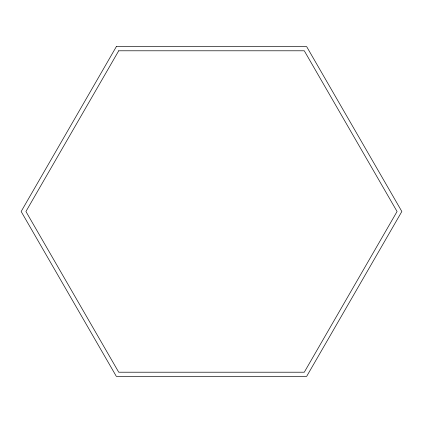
<?xml version="1.0" encoding="UTF-8"?>
<svg xmlns="http://www.w3.org/2000/svg" width="423" height="423" viewBox="0 0 423 423"><rect width="100%" height="100%" fill="white"/><g stroke="black" fill="none" stroke-linecap="round" stroke-linejoin="round"><path stroke-width="0.63" d="M116.325 46.652L21.15 211.5L116.325 376.348L306.675 376.348L401.85 211.5L306.675 46.652L116.325 46.652M118.715 50.792L25.93 211.5L118.715 372.208L304.285 372.208L397.07 211.5L304.285 50.792L118.715 50.792"/></g></svg>
